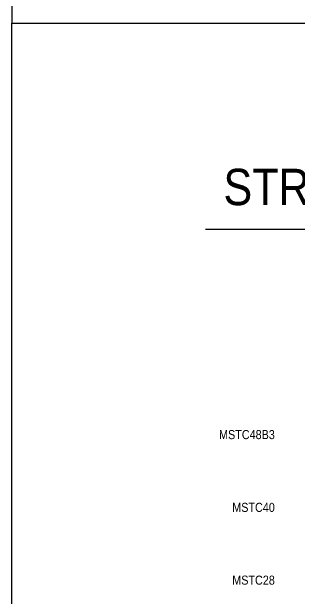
# Model space of a CAD drawing. Header units: inches. Extents: x -2661 to 42767, y -1222 to 9099.
# Drawn here: x 1230.6 to 1266.2, y 1941.3 to 2013.8 of the extents above; entities that cross this region are included whole.
import ezdxf

# ---------------------------------------------------------------- set-up
doc = ezdxf.new("R2010")
doc.units = ezdxf.units.IN
doc.header["$LTSCALE"] = 12
doc.header["$MEASUREMENT"] = 0
doc.layers.add('S-ANNO-NONPLOT', color=253, linetype='CONTINUOUS', plot=False, transparency=0.5)
doc.layers.add('S-ANNO-NOTE', color=4, linetype='CONTINUOUS')
doc.styles.add('Arial', font='arial.ttf', dxfattribs={"width": 0.85})

msp = doc.modelspace()

# ---------------------------------------------------------------- linework, layer by layer
at = {"layer": 'S-ANNO-NONPLOT'}
for points in [[(1230.57281, 2012.36325), (2465.0403, 2012.36325), (2465.0403, 2084.36325), (1230.57281, 2084.36325)], [(1230.57281, 2012.36325), (1505.0403, 2012.36325), (1505.0403, 940.00328), (1230.57281, 940.00328)]]:
    msp.add_lwpolyline(points, close=True, dxfattribs=at)
at = {"layer": 'S-ANNO-NOTE', "color": 6}
msp.add_line((1254.57281, 1986.90471), (1376.45249, 1986.90471), dxfattribs=at)

# ---------------------------------------------------------------- texts
at = {"layer": 'S-ANNO-NOTE', "insert": (1256.77526, 1994.37446), "char_height": 4.5, "width": 101.1342857, "attachment_point": 1, "style": 'Arial'}
msp.add_mtext('\\A1;STRAPS, CLIPS, ANGLES, AND TIES', dxfattribs=at)
at = {"layer": 'S-ANNO-NOTE', "color": 191, "char_height": 1.125, "width": 10.2726972, "attachment_point": 3, "style": 'Arial'}
for s, insert in [('MSTC48B3', (1263.13693, 1962.06438)), ('MSTC40', (1263.13693, 1953.06438)), ('MSTC28', (1263.13693, 1944.06438))]:
    msp.add_mtext(s, dxfattribs=dict(at, insert=insert))

doc.saveas('drawing.dxf')
